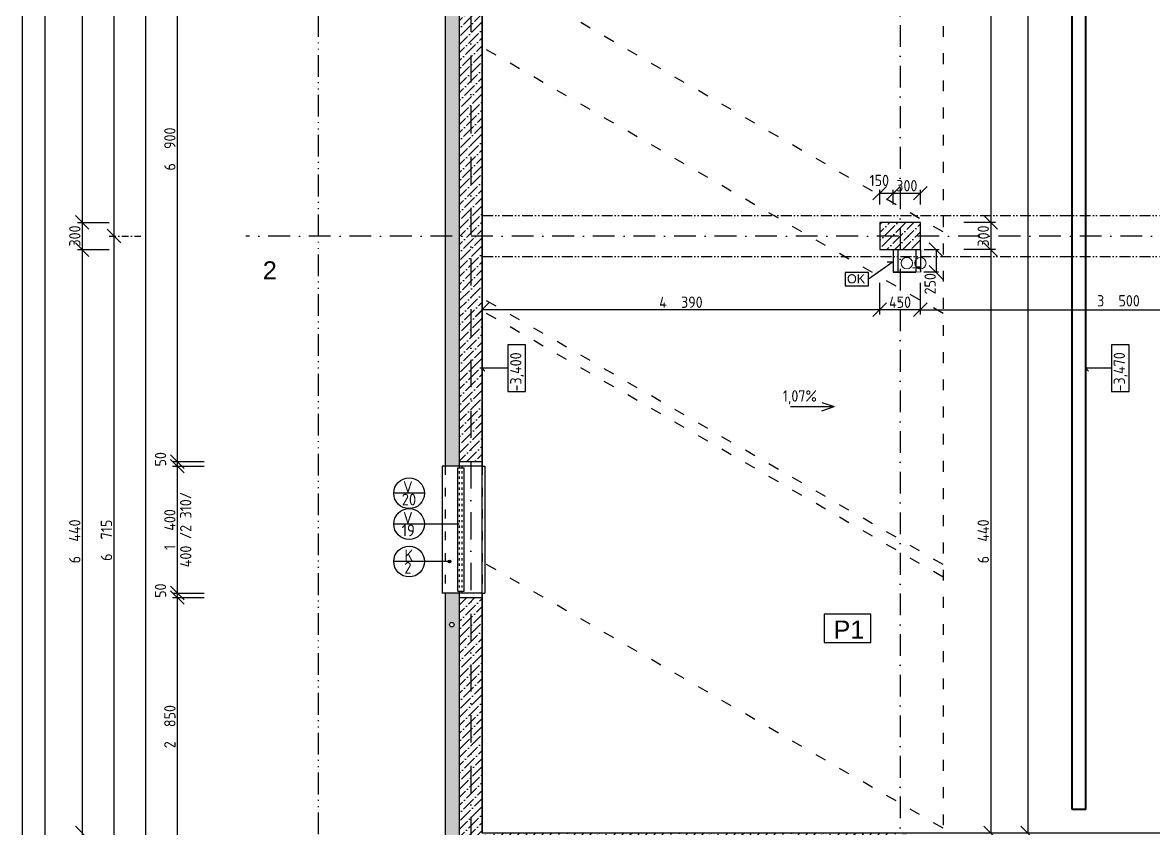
# Model space of a CAD drawing. Extents: x 4511820 to 5180432, y -1526536 to -944957.
# Drawn here: x 4975746 to 4988234, y -1431506 to -1422613 of the extents above; entities that cross this region are included whole.
import ezdxf

# ---------------------------------------------------------------- set-up
doc = ezdxf.new("R2010")
doc.units = 0
doc.header["$MEASUREMENT"] = 0
for name, pattern in [('ACAD_ISO03W100', [30, 12, -18]), ('ACAD_ISO12W100', [22, 12, -3, 0.5, -3, 0.5, -3]), ('BODKOCIARKOVANA_3', [5.6, 3, -1.3, 0, -1.3])]:
    doc.linetypes.add(name, pattern=pattern)
doc.layers.get('0').update_dxf_attribs({"linetype": 'CONTINUOUS'})
doc.layers.get('Defpoints').update_dxf_attribs({"color": 61, "linetype": 'CONTINUOUS'})
for name, color, linetype in [('HATCH', 7, 'CONTINUOUS'), ('KÓTY', 4, 'CONTINUOUS'), ('MÚRY', 1, 'CONTINUOUS'), ('OKNÁ', 143, 'CONTINUOUS'), ('osi', 253, 'CONTINUOUS'), ('Plochy', 41, 'CONTINUOUS'), ('POPIS', 7, 'CONTINUOUS'), ('POZEMOK', 7, 'CONTINUOUS'), ('TENKÁ', 7, 'CONTINUOUS'), ('tzb', 153, 'CONTINUOUS'), ('ŠRAFY', 82, 'CONTINUOUS')]:
    doc.layers.add(name, color=color, linetype=linetype)
doc.layers.add('zz-kanal-daždová', color=136, linetype='CONTINUOUS', lineweight=40)
doc.layers.add('zz-kanal-splaskova', color=37, linetype='CONTINUOUS', lineweight=18)
doc.styles.add('ARIAL', font='arial.ttf')
doc.styles.add('styl1', font='arial.ttf')
doc.styles.add('Style-Arial', font='arial.ttf')
doc.styles.add('STYLE1', font='isocp.shx')
doc.dimstyles.new('STANDARD-50', dxfattribs={"dimtxt": 125, "dimasz": 150, "dimexe": 10, "dimexo": 200, "dimgap": 20, "dimtad": 1, "dimdsep": 46, "dimlunit": 6, "dimtxsty": 'STYLE1', "dimblk1": 'OBLIQUE', "dimblk2": 'OBLIQUE', "dimsah": 1, "dimcen": 2.5, "dimse1": 1, "dimse2": 1, "dimadec": 0, "dimazin": 0, "dimtfac": 1, "dimtmove": 1, "dimatfit": 3, "dimldrblk": 'OBLIQUE', "dimfxl": 1, "dimtolj": 1, "dimtzin": 0, "dimarcsym": 0})
pattern_1 = [(45, (584112, 0), (33.1456304, 121.533978), [156.25, -31.25, 0, -31.25])]
pattern_2 = [(0, (9e-09, -175781), (0, 43.3012702), [25, -50]), (120, (9e-09, -175781), (-37.5, -21.6506351), [25, -50]), (60, (25, -175781), (-37.5, 21.6506351), [25, -50])]

# ---------------------------------------------------------------- blocks, each defined once
blk = doc.blocks.new('_OBLIQUE')
at = {"color": 0, "linetype": 'ByBlock'}
blk.add_line((-0.5, -0.5), (0.5, 0.5), dxfattribs=at)
blk = doc.blocks.new('*D13507')
at = {"layer": 'Defpoints', "color": 0}
for p in [(4980951, -1418508), (4976404, -1424818), (4980951, -1424818)]:
    blk.add_point(p, dxfattribs=at)
at = {"layer": 'KÓTY', "color": 0, "lineweight": -2}
blk.add_line((4976404, -1418508), (4976404, -1424818), dxfattribs=at)
at = {"layer": 'KÓTY', "color": 0, "linetype": 'ByBlock', "lineweight": -2, "xscale": 150, "yscale": 150, "zscale": 150}
for p, rotation in [((4976404, -1418508), 90), ((4976404, -1424818), 270)]:
    blk.add_blockref('_OBLIQUE', p, dxfattribs=dict(at, rotation=rotation))
at = {"layer": 'KÓTY', "color": 0, "insert": (4976322, -1421663), "char_height": 125, "attachment_point": 5, "rotation": 90, "style": 'STYLE1'}
blk.add_mtext('\\A1;6ﾠ310', dxfattribs=at)
blk = doc.blocks.new('*D13508')
at = {"layer": 'Defpoints', "color": 0}
for p in [(4980951, -1424818), (4976404, -1425118), (4980951, -1425118)]:
    blk.add_point(p, dxfattribs=at)
at = {"layer": 'KÓTY', "color": 0, "lineweight": -2}
blk.add_line((4976404, -1424818), (4976404, -1425118), dxfattribs=at)
at = {"layer": 'KÓTY', "color": 0, "linetype": 'ByBlock', "lineweight": -2, "xscale": 150, "yscale": 150, "zscale": 150}
for p, rotation in [((4976404, -1424818), 90), ((4976404, -1425118), 270)]:
    blk.add_blockref('_OBLIQUE', p, dxfattribs=dict(at, rotation=rotation))
at = {"layer": 'KÓTY', "color": 0, "insert": (4976322, -1424968), "char_height": 125, "attachment_point": 5, "rotation": 90, "style": 'STYLE1'}
blk.add_mtext('\\A1;300', dxfattribs=at)
blk = doc.blocks.new('*D13509')
at = {"layer": 'Defpoints', "color": 0}
for p in [(4980951, -1425118), (4976404, -1431558), (4981829, -1431558)]:
    blk.add_point(p, dxfattribs=at)
at = {"layer": 'KÓTY', "color": 0, "lineweight": -2}
blk.add_line((4976404, -1425118), (4976404, -1431558), dxfattribs=at)
at = {"layer": 'KÓTY', "color": 0, "linetype": 'ByBlock', "lineweight": -2, "xscale": 150, "yscale": 150, "zscale": 150}
for p, rotation in [((4976404, -1425118), 90), ((4976404, -1431558), 270)]:
    blk.add_blockref('_OBLIQUE', p, dxfattribs=dict(at, rotation=rotation))
at = {"layer": 'KÓTY', "color": 0, "insert": (4976322, -1428338), "char_height": 125, "attachment_point": 5, "rotation": 90, "style": 'STYLE1'}
blk.add_mtext('\\A1;6ﾠ440', dxfattribs=at)
blk = doc.blocks.new('*D13510')
at = {"layer": 'Defpoints', "color": 0}
for p in [(4981897, -1431558), (4976404, -1431808), (4982061, -1431808)]:
    blk.add_point(p, dxfattribs=at)
at = {"layer": 'KÓTY', "color": 0, "lineweight": -2}
blk.add_line((4976404, -1431558), (4976404, -1431808), dxfattribs=at)
at = {"layer": 'KÓTY', "color": 0, "linetype": 'ByBlock', "lineweight": -2, "xscale": 150, "yscale": 150, "zscale": 150}
for p, rotation in [((4976404, -1431558), 90), ((4976404, -1431808), 270)]:
    blk.add_blockref('_OBLIQUE', p, dxfattribs=dict(at, rotation=rotation))
at = {"layer": 'KÓTY', "color": 0, "insert": (4976252, -1431712), "char_height": 125, "attachment_point": 5, "rotation": 90, "style": 'STYLE1'}
blk.add_mtext('\\A1;250', dxfattribs=at)
blk = doc.blocks.new('*D13514')
at = {"layer": 'Defpoints', "color": 0}
for p in [(4980696, -1418358), (4976754, -1424968), (4980696, -1424968)]:
    blk.add_point(p, dxfattribs=at)
at = {"layer": 'KÓTY', "color": 0, "lineweight": -2}
blk.add_line((4976754, -1418358), (4976754, -1424968), dxfattribs=at)
at = {"layer": 'KÓTY', "color": 0, "linetype": 'ByBlock', "lineweight": -2, "xscale": 150, "yscale": 150, "zscale": 150}
for p, rotation in [((4976754, -1418358), 90), ((4976754, -1424968), 270)]:
    blk.add_blockref('_OBLIQUE', p, dxfattribs=dict(at, rotation=rotation))
at = {"layer": 'KÓTY', "color": 0, "insert": (4976672, -1421663), "char_height": 125, "attachment_point": 5, "rotation": 90, "style": 'STYLE1'}
blk.add_mtext('\\A1;6ﾠ610', dxfattribs=at)
blk = doc.blocks.new('*D13515')
at = {"layer": 'Defpoints', "color": 0}
for p in [(4980696, -1424968), (4976754, -1431683), (4980696, -1431683)]:
    blk.add_point(p, dxfattribs=at)
at = {"layer": 'KÓTY', "color": 0, "lineweight": -2}
blk.add_line((4976754, -1424968), (4976754, -1431683), dxfattribs=at)
at = {"layer": 'KÓTY', "color": 0, "linetype": 'ByBlock', "lineweight": -2, "xscale": 150, "yscale": 150, "zscale": 150}
for p, rotation in [((4976754, -1424968), 90), ((4976754, -1431683), 270)]:
    blk.add_blockref('_OBLIQUE', p, dxfattribs=dict(at, rotation=rotation))
at = {"layer": 'KÓTY', "color": 0, "insert": (4976672, -1428326), "char_height": 125, "attachment_point": 5, "rotation": 90, "style": 'STYLE1'}
blk.add_mtext('\\A1;6ﾠ715', dxfattribs=at)
blk = doc.blocks.new('*D13517')
at = {"layer": 'Defpoints', "color": 0}
for p in [(4979211, -1398998), (4977104, -1431808), (4982061, -1431808)]:
    blk.add_point(p, dxfattribs=at)
at = {"layer": 'KÓTY', "color": 0, "lineweight": -2}
blk.add_line((4977104, -1398998), (4977104, -1431808), dxfattribs=at)
at = {"layer": 'KÓTY', "color": 0, "linetype": 'ByBlock', "lineweight": -2, "xscale": 150, "yscale": 150, "zscale": 150}
for p, rotation in [((4977104, -1398998), 90), ((4977104, -1431808), 270)]:
    blk.add_blockref('_OBLIQUE', p, dxfattribs=dict(at, rotation=rotation))
at = {"layer": 'KÓTY', "color": 0, "insert": (4977022, -1415403), "char_height": 125, "attachment_point": 5, "rotation": 90, "style": 'STYLE1'}
blk.add_mtext('\\A1;32ﾠ810', dxfattribs=at)
blk = doc.blocks.new('*D13530')
at = {"layer": 'Defpoints', "color": 0}
for p in [(4980571, -1427458), (4977454, -1427508), (4980571, -1427508)]:
    blk.add_point(p, dxfattribs=at)
at = {"layer": 'KÓTY', "color": 0, "lineweight": -2}
blk.add_line((4977454, -1427458), (4977454, -1427508), dxfattribs=at)
at = {"layer": 'KÓTY', "color": 0, "linetype": 'ByBlock', "lineweight": -2, "xscale": 150, "yscale": 150, "zscale": 150}
for p, rotation in [((4977454, -1427458), 90), ((4977454, -1427508), 270)]:
    blk.add_blockref('_OBLIQUE', p, dxfattribs=dict(at, rotation=rotation))
at = {"layer": 'KÓTY', "color": 0, "insert": (4977269, -1427432), "char_height": 125, "attachment_point": 5, "rotation": 90, "style": 'STYLE1'}
blk.add_mtext('\\A1;50', dxfattribs=at)
blk = doc.blocks.new('*D13531')
at = {"layer": 'Defpoints', "color": 0}
for p in [(4980571, -1427508), (4977454, -1428908), (4980571, -1428908)]:
    blk.add_point(p, dxfattribs=at)
at = {"layer": 'KÓTY', "color": 0, "lineweight": -2}
blk.add_line((4977454, -1427508), (4977454, -1428908), dxfattribs=at)
at = {"layer": 'KÓTY', "color": 0, "linetype": 'ByBlock', "lineweight": -2, "xscale": 150, "yscale": 150, "zscale": 150}
for p, rotation in [((4977454, -1427508), 90), ((4977454, -1428908), 270)]:
    blk.add_blockref('_OBLIQUE', p, dxfattribs=dict(at, rotation=rotation))
at = {"layer": 'KÓTY', "color": 0, "insert": (4977372, -1428208), "char_height": 125, "attachment_point": 5, "rotation": 90, "style": 'STYLE1'}
blk.add_mtext('\\A1;1ﾠ400', dxfattribs=at)
blk = doc.blocks.new('*D13533')
at = {"layer": 'Defpoints', "color": 0}
for p in [(4980571, -1428958), (4977454, -1431808), (4980571, -1431808)]:
    blk.add_point(p, dxfattribs=at)
at = {"layer": 'KÓTY', "color": 0, "lineweight": -2}
blk.add_line((4977454, -1428958), (4977454, -1431808), dxfattribs=at)
at = {"layer": 'KÓTY', "color": 0, "linetype": 'ByBlock', "lineweight": -2, "xscale": 150, "yscale": 150, "zscale": 150}
for p, rotation in [((4977454, -1428958), 90), ((4977454, -1431808), 270)]:
    blk.add_blockref('_OBLIQUE', p, dxfattribs=dict(at, rotation=rotation))
at = {"layer": 'KÓTY', "color": 0, "insert": (4977372, -1430383), "char_height": 125, "attachment_point": 5, "rotation": 90, "style": 'STYLE1'}
blk.add_mtext('\\A1;2ﾠ850', dxfattribs=at)
blk = doc.blocks.new('*D13534')
at = {"layer": 'Defpoints', "color": 0}
for p in [(4980571, -1420558), (4977454, -1427458), (4980571, -1427458)]:
    blk.add_point(p, dxfattribs=at)
at = {"layer": 'KÓTY', "color": 0, "lineweight": -2}
blk.add_line((4977454, -1420558), (4977454, -1427458), dxfattribs=at)
at = {"layer": 'KÓTY', "color": 0, "linetype": 'ByBlock', "lineweight": -2, "xscale": 150, "yscale": 150, "zscale": 150}
for p, rotation in [((4977454, -1420558), 90), ((4977454, -1427458), 270)]:
    blk.add_blockref('_OBLIQUE', p, dxfattribs=dict(at, rotation=rotation))
at = {"layer": 'KÓTY', "color": 0, "insert": (4977372, -1424008), "char_height": 125, "attachment_point": 5, "rotation": 90, "style": 'STYLE1'}
blk.add_mtext('\\A1;6ﾠ900', dxfattribs=at)
blk = doc.blocks.new('*D13536')
at = {"layer": 'Defpoints', "color": 0}
for p in [(4980571, -1429158), (4980696, -1429158), (4980696, -1435528)]:
    blk.add_point(p, dxfattribs=at)
at = {"layer": 'KÓTY', "color": 0, "lineweight": -2}
blk.add_line((4980571, -1435528), (4980696, -1435528), dxfattribs=at)
at = {"layer": 'KÓTY', "color": 0, "linetype": 'ByBlock', "lineweight": -2, "xscale": 150, "yscale": 150, "zscale": 150, "rotation": 180}
blk.add_blockref('_OBLIQUE', (4980571, -1435528), dxfattribs=at)
at = {"layer": 'KÓTY', "color": 0, "linetype": 'ByBlock', "lineweight": -2, "xscale": 150, "yscale": 150, "zscale": 150}
blk.add_blockref('_OBLIQUE', (4980696, -1435528), dxfattribs=at)
at = {"layer": 'KÓTY', "color": 0, "insert": (4980444, -1435463), "char_height": 125, "attachment_point": 5, "style": 'STYLE1'}
blk.add_mtext('\\A1;125', dxfattribs=at)
blk = doc.blocks.new('*D13559')
at = {"layer": 'Defpoints', "color": 0}
for p in [(4980571, -1425038), (5007401, -1433058), (4980571, -1434828)]:
    blk.add_point(p, dxfattribs=at)
at = {"layer": 'KÓTY', "color": 0, "lineweight": -2}
blk.add_line((5007401, -1434828), (4980571, -1434828), dxfattribs=at)
at = {"layer": 'KÓTY', "color": 0, "linetype": 'ByBlock', "lineweight": -2, "xscale": 150, "yscale": 150, "zscale": 150, "rotation": 180}
blk.add_blockref('_OBLIQUE', (4980571, -1434828), dxfattribs=at)
at = {"layer": 'KÓTY', "color": 0, "linetype": 'ByBlock', "lineweight": -2, "xscale": 150, "yscale": 150, "zscale": 150}
blk.add_blockref('_OBLIQUE', (5007401, -1434828), dxfattribs=at)
at = {"layer": 'KÓTY', "color": 0, "insert": (4993986, -1434745), "char_height": 125, "attachment_point": 5, "style": 'STYLE1'}
blk.add_mtext('\\A1;26ﾠ830', dxfattribs=at)
blk = doc.blocks.new('*D13560')
at = {"layer": 'Defpoints', "color": 0}
for p in [(4980571, -1429158), (5040921, -1429158), (5040921, -1435178)]:
    blk.add_point(p, dxfattribs=at)
at = {"layer": 'KÓTY', "color": 0, "lineweight": -2}
blk.add_line((4980571, -1435178), (5040921, -1435178), dxfattribs=at)
at = {"layer": 'KÓTY', "color": 0, "linetype": 'ByBlock', "lineweight": -2, "xscale": 150, "yscale": 150, "zscale": 150, "rotation": 180}
blk.add_blockref('_OBLIQUE', (4980571, -1435178), dxfattribs=at)
at = {"layer": 'KÓTY', "color": 0, "linetype": 'ByBlock', "lineweight": -2, "xscale": 150, "yscale": 150, "zscale": 150}
blk.add_blockref('_OBLIQUE', (5040921, -1435178), dxfattribs=at)
at = {"layer": 'KÓTY', "color": 0, "insert": (5010746, -1435095), "char_height": 125, "attachment_point": 5, "style": 'STYLE1'}
blk.add_mtext('\\A1;60ﾠ350', dxfattribs=at)
blk = doc.blocks.new('*D19050')
at = {"layer": 'Defpoints', "color": 0}
for p in [(4977454, -1428958), (4980571, -1428908), (4980571, -1428958)]:
    blk.add_point(p, dxfattribs=at)
at = {"layer": 'KÓTY', "color": 0, "lineweight": -2}
blk.add_line((4977454, -1428908), (4977454, -1428958), dxfattribs=at)
at = {"layer": 'KÓTY', "color": 0, "linetype": 'ByBlock', "lineweight": -2, "xscale": 150, "yscale": 150, "zscale": 150}
for p, rotation in [((4977454, -1428908), 90), ((4977454, -1428958), 270)]:
    blk.add_blockref('_OBLIQUE', p, dxfattribs=dict(at, rotation=rotation))
at = {"layer": 'KÓTY', "color": 0, "insert": (4977269, -1428882), "char_height": 125, "attachment_point": 5, "rotation": 90, "style": 'STYLE1'}
blk.add_mtext('\\A1;50', dxfattribs=at)
blk = doc.blocks.new('*D21880')
at = {"layer": 'Defpoints', "color": 0}
for p in [(4985661, -1424009), (4989161, -1424009), (4989161, -1425782)]:
    blk.add_point(p, dxfattribs=at)
at = {"layer": 'KÓTY', "color": 0, "lineweight": -2}
blk.add_line((4985661, -1425782), (4989161, -1425782), dxfattribs=at)
at = {"layer": 'KÓTY', "color": 0, "linetype": 'ByBlock', "lineweight": -2, "xscale": 150, "yscale": 150, "zscale": 150, "rotation": 180}
blk.add_blockref('_OBLIQUE', (4985661, -1425782), dxfattribs=at)
at = {"layer": 'KÓTY', "color": 0, "linetype": 'ByBlock', "lineweight": -2, "xscale": 150, "yscale": 150, "zscale": 150}
blk.add_blockref('_OBLIQUE', (4989161, -1425782), dxfattribs=at)
at = {"layer": 'KÓTY', "color": 0, "insert": (4987848, -1425683), "char_height": 125, "attachment_point": 5, "style": 'STYLE1'}
blk.add_mtext('\\A1;3ﾠ500', dxfattribs=at)
blk = doc.blocks.new('*D21881')
at = {"layer": 'Defpoints', "color": 0}
for p in [(4985211, -1424009), (4985661, -1424009), (4985211, -1425782)]:
    blk.add_point(p, dxfattribs=at)
at = {"layer": 'KÓTY', "color": 0, "lineweight": -2}
blk.add_line((4985661, -1425782), (4985211, -1425782), dxfattribs=at)
at = {"layer": 'KÓTY', "color": 0, "linetype": 'ByBlock', "lineweight": -2, "xscale": 150, "yscale": 150, "zscale": 150, "rotation": 180}
blk.add_blockref('_OBLIQUE', (4985211, -1425782), dxfattribs=at)
at = {"layer": 'KÓTY', "color": 0, "linetype": 'ByBlock', "lineweight": -2, "xscale": 150, "yscale": 150, "zscale": 150}
blk.add_blockref('_OBLIQUE', (4985661, -1425782), dxfattribs=at)
at = {"layer": 'KÓTY', "color": 0, "insert": (4985436, -1425699), "char_height": 125, "attachment_point": 5, "style": 'STYLE1'}
blk.add_mtext('\\A1;450', dxfattribs=at)
blk = doc.blocks.new('*D21882')
at = {"layer": 'Defpoints', "color": 0}
for p in [(4980821, -1424009), (4985211, -1424009), (4980821, -1425782)]:
    blk.add_point(p, dxfattribs=at)
at = {"layer": 'KÓTY', "color": 0, "lineweight": -2}
blk.add_line((4985211, -1425782), (4980821, -1425782), dxfattribs=at)
at = {"layer": 'KÓTY', "color": 0, "linetype": 'ByBlock', "lineweight": -2, "xscale": 150, "yscale": 150, "zscale": 150, "rotation": 180}
blk.add_blockref('_OBLIQUE', (4980821, -1425782), dxfattribs=at)
at = {"layer": 'KÓTY', "color": 0, "linetype": 'ByBlock', "lineweight": -2, "xscale": 150, "yscale": 150, "zscale": 150}
blk.add_blockref('_OBLIQUE', (4985211, -1425782), dxfattribs=at)
at = {"layer": 'KÓTY', "color": 0, "insert": (4983016, -1425699), "char_height": 125, "attachment_point": 5, "style": 'STYLE1'}
blk.add_mtext('\\A1;4ﾠ390', dxfattribs=at)
blk = doc.blocks.new('*D21917')
at = {"layer": 'Defpoints', "color": 0}
for p in [(4985661, -1418508), (4985661, -1424818), (4986438, -1424818)]:
    blk.add_point(p, dxfattribs=at)
at = {"layer": 'KÓTY', "color": 0, "lineweight": -2}
blk.add_line((4986438, -1418508), (4986438, -1424818), dxfattribs=at)
at = {"layer": 'KÓTY', "color": 0, "linetype": 'ByBlock', "lineweight": -2, "xscale": 150, "yscale": 150, "zscale": 150}
for p, rotation in [((4986438, -1418508), 90), ((4986438, -1424818), 270)]:
    blk.add_blockref('_OBLIQUE', p, dxfattribs=dict(at, rotation=rotation))
at = {"layer": 'KÓTY', "color": 0, "insert": (4986355, -1421663), "char_height": 125, "attachment_point": 5, "rotation": 90, "style": 'STYLE1'}
blk.add_mtext('\\A1;6ﾠ310', dxfattribs=at)
blk = doc.blocks.new('*D21918')
at = {"layer": 'Defpoints', "color": 0}
for p in [(4985661, -1424818), (4985661, -1425118), (4986438, -1425118)]:
    blk.add_point(p, dxfattribs=at)
at = {"layer": 'KÓTY', "color": 0, "lineweight": -2}
blk.add_line((4986438, -1424818), (4986438, -1425118), dxfattribs=at)
at = {"layer": 'KÓTY', "color": 0, "linetype": 'ByBlock', "lineweight": -2, "xscale": 150, "yscale": 150, "zscale": 150}
for p, rotation in [((4986438, -1424818), 90), ((4986438, -1425118), 270)]:
    blk.add_blockref('_OBLIQUE', p, dxfattribs=dict(at, rotation=rotation))
at = {"layer": 'KÓTY', "color": 0, "insert": (4986355, -1424968), "char_height": 125, "attachment_point": 5, "rotation": 90, "style": 'STYLE1'}
blk.add_mtext('\\A1;300', dxfattribs=at)
blk = doc.blocks.new('*D21919')
at = {"layer": 'Defpoints', "color": 0}
for p in [(4985661, -1425118), (4986438, -1431558), (4987461, -1431558)]:
    blk.add_point(p, dxfattribs=at)
at = {"layer": 'KÓTY', "color": 0, "lineweight": -2}
blk.add_line((4986438, -1425118), (4986438, -1431558), dxfattribs=at)
at = {"layer": 'KÓTY', "color": 0, "linetype": 'ByBlock', "lineweight": -2, "xscale": 150, "yscale": 150, "zscale": 150}
for p, rotation in [((4986438, -1425118), 90), ((4986438, -1431558), 270)]:
    blk.add_blockref('_OBLIQUE', p, dxfattribs=dict(at, rotation=rotation))
at = {"layer": 'KÓTY', "color": 0, "insert": (4986355, -1428338), "char_height": 125, "attachment_point": 5, "rotation": 90, "style": 'STYLE1'}
blk.add_mtext('\\A1;6ﾠ440', dxfattribs=at)
blk = doc.blocks.new('*D21937')
at = {"layer": 'Defpoints', "color": 0}
for p in [(4987364, -1398998), (4986846, -1431558), (4987364, -1431558)]:
    blk.add_point(p, dxfattribs=at)
at = {"layer": 'KÓTY', "color": 0, "lineweight": -2}
blk.add_line((4986846, -1398998), (4986846, -1431558), dxfattribs=at)
at = {"layer": 'KÓTY', "color": 0, "linetype": 'ByBlock', "lineweight": -2, "xscale": 150, "yscale": 150, "zscale": 150}
for p, rotation in [((4986846, -1398998), 90), ((4986846, -1431558), 270)]:
    blk.add_blockref('_OBLIQUE', p, dxfattribs=dict(at, rotation=rotation))
at = {"layer": 'KÓTY', "color": 0, "insert": (4986763, -1415278), "char_height": 125, "attachment_point": 5, "rotation": 90, "style": 'STYLE1'}
blk.add_mtext('\\A1;32ﾠ560', dxfattribs=at)
blk = doc.blocks.new('*D55313')
at = {"layer": 'Defpoints', "color": 0}
for p in [(4985211, -1425118), (4985661, -1425368), (4985834, -1425368)]:
    blk.add_point(p, dxfattribs=at)
at = {"layer": 'KÓTY', "color": 0, "lineweight": -2}
blk.add_line((4985834, -1425118), (4985834, -1425368), dxfattribs=at)
at = {"layer": 'KÓTY', "color": 0, "linetype": 'ByBlock', "lineweight": -2, "xscale": 150, "yscale": 150, "zscale": 150}
for p, rotation in [((4985834, -1425118), 90), ((4985834, -1425368), 270)]:
    blk.add_blockref('_OBLIQUE', p, dxfattribs=dict(at, rotation=rotation))
at = {"layer": 'KÓTY', "color": 0, "insert": (4985768, -1425495), "char_height": 125, "attachment_point": 5, "rotation": 90, "style": 'STYLE1'}
blk.add_mtext('\\A1;250', dxfattribs=at)
blk = doc.blocks.new('*D55314')
at = {"layer": 'Defpoints', "color": 0}
for p in [(4985361, -1424495), (4985211, -1425118), (4985361, -1425118)]:
    blk.add_point(p, dxfattribs=at)
at = {"layer": 'KÓTY', "color": 0, "lineweight": -2}
blk.add_line((4985211, -1424495), (4985361, -1424495), dxfattribs=at)
at = {"layer": 'KÓTY', "color": 0, "linetype": 'ByBlock', "lineweight": -2, "xscale": 150, "yscale": 150, "zscale": 150, "rotation": 180}
blk.add_blockref('_OBLIQUE', (4985211, -1424495), dxfattribs=at)
at = {"layer": 'KÓTY', "color": 0, "linetype": 'ByBlock', "lineweight": -2, "xscale": 150, "yscale": 150, "zscale": 150}
blk.add_blockref('_OBLIQUE', (4985361, -1424495), dxfattribs=at)
at = {"layer": 'KÓTY', "color": 0, "insert": (4985207, -1424355), "char_height": 125, "attachment_point": 5, "style": 'STYLE1'}
blk.add_mtext('\\A1;150', dxfattribs=at)
blk = doc.blocks.new('*D55315')
at = {"layer": 'Defpoints', "color": 0}
for p in [(4985661, -1424495), (4985361, -1425118), (4985661, -1425118)]:
    blk.add_point(p, dxfattribs=at)
at = {"layer": 'KÓTY', "color": 0, "lineweight": -2}
blk.add_line((4985361, -1424495), (4985661, -1424495), dxfattribs=at)
at = {"layer": 'KÓTY', "color": 0, "linetype": 'ByBlock', "lineweight": -2, "xscale": 150, "yscale": 150, "zscale": 150, "rotation": 180}
blk.add_blockref('_OBLIQUE', (4985361, -1424495), dxfattribs=at)
at = {"layer": 'KÓTY', "color": 0, "linetype": 'ByBlock', "lineweight": -2, "xscale": 150, "yscale": 150, "zscale": 150}
blk.add_blockref('_OBLIQUE', (4985661, -1424495), dxfattribs=at)
at = {"layer": 'KÓTY', "color": 0, "insert": (4985511, -1424413), "char_height": 125, "attachment_point": 5, "style": 'STYLE1'}
blk.add_mtext('\\A1;300', dxfattribs=at)

msp = doc.modelspace()

# ---------------------------------------------------------------- hatches: boundary and pattern name
at = {"layer": 'HATCH'}
h = msp.add_hatch(color=256, dxfattribs=at)
h.dxf.hatch_style = 1
h.paths.add_polyline_path([(4985411, -1425368.048), (4985411, -1425363.048), (4985366, -1425363.048), (4985366, -1425318.048), (4985361, -1425318.048), (4985361, -1425368.048)])
h = msp.add_hatch(color=256, dxfattribs=at)
h.dxf.hatch_style = 1
h.paths.add_polyline_path([(4985611, -1425368.048), (4985611, -1425363.048), (4985656, -1425363.048), (4985656, -1425318.048), (4985661, -1425318.048), (4985661, -1425368.048)])
at = {"layer": 'TENKÁ'}
h = msp.add_hatch(color=256, dxfattribs=at)
h.dxf.hatch_style = 1
h.paths.add_polyline_path([(4980446.173, -1428560.783, 2.414213562), (4980461.173, -1428545.783, 0.414213562)])
at = {"layer": 'ŠRAFY'}
h = msp.add_hatch(dxfattribs=at)
h.set_pattern_fill('HEX', color=256, scale=200)
h.set_pattern_definition(pattern_2)
h.paths.add_polyline_path([(4980571, -1427458.048), (4980571, -1420558.048), (4980571, -1420508.048), (4980531, -1420508.048), (4980411, -1420508.048), (4980411, -1427508.048), (4980531, -1427508.048), (4980571, -1427508.048)])
h.paths.add_polyline_path([(4980511, -1421698.048, 1), (4980461, -1421698.048, 1)], flags=16)
h = msp.add_hatch(dxfattribs=at)
h.set_pattern_fill('ANSI36', color=256, scale=500)
h.set_pattern_definition(pattern_1)
h.paths.add_polyline_path([(4980571, -1420558.048), (4980571, -1427458.048), (4980821, -1427458.048), (4980821, -1420558.048)])
h = msp.add_hatch(dxfattribs=at)
h.set_pattern_fill('ANSI36', color=256, scale=500)
h.set_pattern_definition(pattern_1)
h.paths.add_polyline_path([(4985211.375, -1424818.048), (4985211, -1425118.048), (4985291, -1425118.048), (4985581, -1425118.048), (4985661, -1425118.048), (4985661, -1424818.048)])
h = msp.add_hatch(dxfattribs=at)
h.set_pattern_fill('HEX', color=256, scale=200)
h.set_pattern_definition(pattern_2)
h.paths.add_polyline_path([(4985461, -1431558.048), (4985461, -1431808.048), (4980571, -1431808.048), (4980571, -1428958.048), (4980571, -1428908.048), (4980531, -1428908.048), (4980411, -1428908.048), (4980411, -1431968.048), (4985511, -1431968.048), (4985511, -1431558.048)])
h.paths.add_polyline_path([(4982086, -1431893.048, 1), (4982036, -1431893.048, 1)], flags=16)
h.paths.add_polyline_path([(4980511, -1429258.048, 1), (4980461, -1429258.048, 1)], flags=16)
h = msp.add_hatch(dxfattribs=at)
h.set_pattern_fill('ANSI36', color=256, scale=500)
h.set_pattern_definition(pattern_1)
h.paths.add_polyline_path([(4985461, -1431558.048), (4980821, -1431558.048), (4980821, -1428958.048), (4980571, -1428958.048), (4980571, -1431808.048), (4985461, -1431808.048)])

# ---------------------------------------------------------------- linework, layer by layer
at = {"layer": 'KÓTY'}
for p, q in [((4985211, -1424621.308), (4985211, -1424458.686)), ((4985361, -1424621.308), (4985361, -1424458.686)), ((4985661, -1424621.308), (4985661, -1424458.686)), ((4985703.541, -1425118.048), (4985866.163, -1425118.048)), ((4985361, -1425252.68), (4985088.265, -1425443.22)), ((4985295.197, -1425252.68), (4985361, -1425252.68)), ((4985699.473, -1425363.981), (4985862.096, -1425363.981)), ((4985211, -1425835.26), (4985211, -1425485.26))]:
    msp.add_line(p, q, dxfattribs=at)
at = {"layer": 'KÓTY', "ltscale": 25}
for p, q in [((4976351.097, -1424818.048), (4976701.097, -1424818.048)), ((4976351.097, -1425118.048), (4976701.097, -1425118.048)), ((4985661, -1425835.26), (4985661, -1425485.26)), ((4977401.097, -1427458.048), (4977751.097, -1427458.048)), ((4977401.097, -1427508.048), (4977751.097, -1427508.048)), ((4977401.097, -1428908.048), (4977751.097, -1428908.048)), ((4977401.097, -1428958.048), (4977751.097, -1428958.048))]:
    msp.add_line(p, q, dxfattribs=at)
at = {"layer": 'KÓTY', "ltscale": 0.25}
for p, q in [((4986491, -1424818.048), (4986141, -1424818.048)), ((4986491, -1425118.048), (4986141, -1425118.048))]:
    msp.add_line(p, q, dxfattribs=at)
at = {"layer": 'KÓTY', "linetype": 'BODKOCIARKOVANA_3', "ltscale": 25}
msp.add_line((4976701.097, -1424968.048), (4977051.097, -1424968.048), dxfattribs=at)
at = {"layer": 'MÚRY'}
for p, q in [((4980411, -1420508.048), (4980411, -1427508.048)), ((4980821, -1420508.048), (4980821, -1427508.048)), ((4980821, -1427508.048), (4980411, -1427508.048)), ((4980411, -1428908.048), (4980411, -1431968.048)), ((4980821, -1428908.048), (4980411, -1428908.048)), ((4980821, -1428908.048), (4980821, -1431558.048))]:
    msp.add_line(p, q, dxfattribs=at)
msp.add_lwpolyline([(4985661, -1424818.048), (4985211, -1424818.048), (4985211, -1425118.048), (4985661, -1425118.048)], close=True, dxfattribs=at)
at = {"layer": 'OKNÁ', "color": 8, "ltscale": 2}
for p, q in [((4980551, -1428888.048), (4980551, -1427528.048)), ((4980551, -1427528.048), (4980621, -1427528.048)), ((4980621, -1428888.048), (4980621, -1427528.048)), ((4980551, -1428888.048), (4980621, -1428888.048))]:
    msp.add_line(p, q, dxfattribs=at)
at = {"layer": 'OKNÁ', "color": 8, "linetype": 'ACAD_ISO03W100', "ltscale": 2}
for p, q in [((4980571, -1428908.048), (4980571, -1427508.048)), ((4980601, -1428908.048), (4980601, -1427508.048))]:
    msp.add_line(p, q, dxfattribs=at)
at = {"layer": 'osi', "linetype": 'BODKOCIARKOVANA_3', "ltscale": 100}
msp.add_line((4980696, -1396650.857), (4980696, -1434168.048), dxfattribs=at)
at = {"layer": 'osi', "linetype": 'BODKOCIARKOVANA_3', "ltscale": 80}
for p, q in [((4985436, -1396650.857), (4985436, -1434168.048)), ((5041881, -1424968.048), (4978211, -1424968.048))]:
    msp.add_line(p, q, dxfattribs=at)
at = {"layer": 'Plochy'}
msp.add_lwpolyline([(4994001, -1398948.048), (4994001, -1415508.048), (4993871, -1415508.048), (4993871, -1415558.048), (4989371, -1415558.048), (4989371, -1421158.048), (4991321, -1421158.048), (4991321, -1423158.048), (4992321, -1423158.048), (4992321, -1422858.048), (4993601, -1422858.048), (4993601, -1423158.048), (4994001, -1423158.048), (4994001, -1431558.048), (4980821, -1431558.048), (4980821, -1400148.048)], dxfattribs=at)
at = {"layer": 'POPIS', "color": 8, "ltscale": 0.25}
msp.add_lwpolyline([(4985113.4, -1429142.65), (4984597, -1429142.65), (4984597, -1429454.85), (4985113.4, -1429454.85)], close=True, dxfattribs=at)
at = {"layer": 'POZEMOK', "linetype": 'ACAD_ISO03W100', "ltscale": 10}
for p, q in [((4985911, -1397450.857), (4985911, -1431503.32)), ((4985911, -1424923.32), (4980821, -1421984.607)), ((4985911, -1425822.193), (4980821, -1422883.481)), ((4985911, -1428593.475), (4980821, -1425654.762)), ((4985911, -1428732.039), (4980821, -1425793.326)), ((4985911, -1431503.32), (4980821, -1428564.607))]:
    msp.add_line(p, q, dxfattribs=at)
at = {"layer": 'TENKÁ', "color": 7}
for p, q in [((4975746, -1436478.808), (4975746, -1395840.921)), ((4975996, -1436228.808), (4975996, -1396090.921))]:
    msp.add_line(p, q, dxfattribs=at)
at = {"layer": 'TENKÁ', "linetype": 'ACAD_ISO12W100', "ltscale": 20}
msp.add_line((4979011, -1397450.857), (4979011, -1433368.048), dxfattribs=at)
at = {"layer": 'TENKÁ'}
for p, q in [((4980571, -1427508.048), (4980571, -1420508.048)), ((4985361, -1425118.048), (4985361, -1425368.048)), ((4985411, -1425118.048), (4985411, -1425368.048)), ((4985611, -1425118.048), (4985611, -1425368.048)), ((4985661, -1425118.048), (4985661, -1425368.048)), ((4985656, -1425313.048), (4985611, -1425313.048)), ((4985611, -1425313.048), (4985611, -1425318.048)), ((4985611, -1425318.048), (4985661, -1425318.048)), ((4985656, -1425338.048), (4985661, -1425338.048)), ((4985361, -1425363.048), (4985611, -1425363.048)), ((4985411, -1425368.048), (4985361, -1425368.048)), ((4985361, -1425368.048), (4985611, -1425368.048)), ((4985366, -1425363.048), (4985411, -1425363.048)), ((4985411, -1425363.048), (4985411, -1425368.048)), ((4984573, -1426804), (4984707, -1426851)), ((4984224.5, -1426851), (4984707, -1426851)), ((4984573, -1426898), (4984707, -1426851)), ((4980571, -1427458.048), (4980821, -1427458.048)), ((4980571, -1431808.048), (4980571, -1428908.048)), ((4980571, -1428958.048), (4980821, -1428958.048))]:
    msp.add_line(p, q, dxfattribs=at)
at = {"layer": 'TENKÁ', "linetype": 'ACAD_ISO12W100', "ltscale": 10}
for p, q in [((4980821, -1424743.048), (4994001, -1424743.048)), ((4980821, -1425193.048), (4994001, -1425193.048))]:
    msp.add_line(p, q, dxfattribs=at)
at = {"layer": 'TENKÁ', "ltscale": 0.25}
for p, q in [((4981104.75, -1426425.825), (4980821, -1426425.825)), ((4980850.5, -1426459.223), (4980821, -1426425.825)), ((4987769.75, -1426425.825), (4987486, -1426425.825)), ((4987515.5, -1426459.223), (4987486, -1426425.825)), ((4980381, -1427508.048), (4980381, -1428908.048)), ((4980411, -1427508.048), (4980381, -1427508.048)), ((4980821, -1427508.048), (4980851, -1427508.048)), ((4980851, -1427508.048), (4980851, -1428908.048)), ((4980184.271, -1427806.976), (4979844.271, -1427806.976)), ((4980184.271, -1428146.976), (4979844.271, -1428146.976)), ((4980566, -1428146.976), (4980184.271, -1428146.976)), ((4980184.271, -1428560.783), (4979844.271, -1428560.783)), ((4980476.173, -1428560.783), (4980184.271, -1428560.783)), ((4980411, -1428908.048), (4980381, -1428908.048)), ((4980821, -1428908.048), (4980851, -1428908.048))]:
    msp.add_line(p, q, dxfattribs=at)
at = {"layer": 'TENKÁ', "linetype": 'ACAD_ISO03W100', "ltscale": 8}
for p, q in [((4980411, -1427508.048), (4980411, -1428908.048)), ((4980821, -1427508.048), (4980821, -1428908.048))]:
    msp.add_line(p, q, dxfattribs=at)
at = {"layer": 'TENKÁ'}
msp.add_lwpolyline([(4985088.265, -1425369.439), (4984828.678, -1425369.439), (4984828.678, -1425517.002), (4985088.265, -1425517.002)], close=True, dxfattribs=at)
at = {"layer": 'TENKÁ', "ltscale": 0.25}
for points in [[(4981301, -1426168.509), (4981104.75, -1426168.509), (4981104.75, -1426683.141), (4981301, -1426683.141)], [(4987966, -1426168.509), (4987769.75, -1426168.509), (4987769.75, -1426683.141), (4987966, -1426683.141)]]:
    msp.add_lwpolyline(points, close=True, dxfattribs=at)
for centre in [(4980014.271, -1427806.976), (4980014.271, -1428146.976), (4980014.271, -1428560.783)]:
    msp.add_circle(centre, 170, dxfattribs=at)
at = {"layer": 'TENKÁ'}
msp.add_circle((4980461.173, -1428560.783), 15, dxfattribs=at)
at = {"layer": 'tzb'}
msp.add_circle((4980486, -1429258.048), 25, dxfattribs=at)
at = {"layer": 'zz-kanal-daždová'}
for p, q in [((4987336, -1431298.048), (4987336, -1399298.048)), ((4987486, -1431298.048), (4987486, -1399298.048)), ((4987486, -1431298.048), (4987336, -1431298.048))]:
    msp.add_line(p, q, dxfattribs=at)
at = {"layer": 'zz-kanal-splaskova'}
msp.add_line((4985598.5, -1425318.048), (4985573.5, -1425318.048), dxfattribs=at)
for centre in [(4985511, -1425268.048), (4985661, -1425268.048)]:
    msp.add_circle(centre, 62.5, dxfattribs=at)

# ---------------------------------------------------------------- texts
at = {"layer": 'KÓTY', "insert": (4977546.957, -1428208.048), "char_height": 125, "attachment_point": 5, "rotation": 90, "style": 'STYLE1'}
msp.add_mtext('\\A1;400 /2 310/', dxfattribs=at)
at = {"layer": 'POPIS', "color": 8, "ltscale": 0.25, "style": 'Style-Arial'}
msp.add_text('P1', height=200, dxfattribs=at).set_placement((4984700.466, -1429411.614))
at = {"layer": 'TENKÁ', "ltscale": 0.25}
for s, height, style, p in [('2', 200, 'styl1', (4978398.054, -1425447.126)), ('1,07%', 125, 'STYLE1', (4984141.082, -1426796.289))]:
    msp.add_text(s, height=height, dxfattribs=dict(at, style=style)).set_placement(p)
at = {"layer": 'TENKÁ'}
for s, height, style, p in [('OK', 100, 'ARIAL', (4984849.588, -1425490.33)), ('V', 130, 'STYLE1', (4979948.24, -1427803.476)), ('20', 130, 'STYLE1', (4979932.74, -1427942.113)), ('V', 130, 'STYLE1', (4979948.24, -1428143.476)), ('19', 130, 'STYLE1', (4979932.74, -1428282.113)), ('K', 130, 'STYLE1', (4979962.24, -1428557.283)), ('2', 130, 'STYLE1', (4979961.24, -1428695.919))]:
    msp.add_text(s, height=height, dxfattribs=dict(at, style=style)).set_placement(p)
at = {"layer": 'TENKÁ', "ltscale": 0.25, "style": 'STYLE1'}
for s, p in [('-3,400', (4981254.951, -1426684.251)), ('-3,470', (4987919.951, -1426684.251))]:
    msp.add_text(s, height=125, rotation=90, dxfattribs=at).set_placement(p)

# ---------------------------------------------------------------- dimensions: what is measured, and where the dimension line sits
at = {"layer": 'KÓTY'}
for base, p1, p2, picture, middle in [((4977104.5, -1431808.048), (4979211, -1398998.048), (4982061, -1431808.048), '*D13517', (4977021.957, -1415403.048)), ((4976754.5, -1424968.048), (4980696, -1418358.048), (4980696, -1424968.048), '*D13514', (4976671.957, -1421663.048)), ((4976404.5, -1424818.048), (4980951, -1418508.048), (4980951, -1424818.048), '*D13507', (4976321.957, -1421663.048)), ((4977454.5, -1427458.048), (4980571, -1420558.048), (4980571, -1427458.048), '*D13534', (4977371.957, -1424008.048)), ((4976404.5, -1425118.048), (4980951, -1424818.048), (4980951, -1425118.048), '*D13508', (4976322, -1424968.048)), ((4976754.5, -1431683.048), (4980696, -1424968.048), (4980696, -1431683.048), '*D13515', (4976671.957, -1428325.548)), ((4976404.5, -1431558.048), (4980951, -1425118.048), (4981828.718, -1431558.048), '*D13509', (4976321.957, -1428338.048)), ((4977454.5, -1427508.048), (4980571, -1427458.048), (4980571, -1427508.048), '*D13530', (4977269.5, -1427432.298)), ((4977454.5, -1428908.048), (4980571, -1427508.048), (4980571, -1428908.048), '*D13531', (4977371.957, -1428208.048)), ((4977454.5, -1428958.048), (4980571, -1428908.048), (4980571, -1428958.048), '*D19050', (4977269.5, -1428882.298)), ((4977454.5, -1431808.048), (4980571, -1428958.048), (4980571, -1431808.048), '*D13533', (4977371.957, -1430383.048))]:
    dim = msp.add_linear_dim(base=base, p1=p1, p2=p2, angle=90, dimstyle='STANDARD-50', dxfattribs=at)
    dim.commit()
    dim.dimension.update_dxf_attribs({"geometry": picture, "text_midpoint": middle})
for base, p1, p2, picture, middle in [((4986846, -1431558.048), (4987364.5, -1398998.048), (4987364.5, -1431558.048), '*D21937', (4986763.457, -1415278.048)), ((4986437.597, -1424818.048), (4985661, -1418508.048), (4985661, -1424818.048), '*D21917', (4986355.054, -1421663.048)), ((4986437.597, -1425118.048), (4985661, -1424818.048), (4985661, -1425118.048), '*D21918', (4986355.097, -1424968.048)), ((4986437.597, -1431558.048), (4985661, -1425118.048), (4987461, -1431558.048), '*D21919', (4986355.054, -1428338.048))]:
    dim = msp.add_linear_dim(base=base, p1=p1, p2=p2, angle=90, dimstyle='STANDARD-50', override={"dimtxsty": 'STYLE1', "dimldrblk": 'OBLIQUE'}, dxfattribs=at)
    dim.commit()
    dim.dimension.update_dxf_attribs({"geometry": picture, "text_midpoint": middle})
for base, p1, p2, picture, middle in [((4980821, -1425781.857), (4985211, -1424009.405), (4980821, -1424009.405), '*D21882', (4983016, -1425699.314)), ((4985211, -1425781.857), (4985661, -1424009.405), (4985211, -1424009.405), '*D21881', (4985436, -1425699.357)), ((4985661, -1424495.062), (4985361, -1425118.048), (4985661, -1425118.048), '*D55315', (4985511, -1424412.562))]:
    dim = msp.add_linear_dim(base=base, p1=p1, p2=p2, dimstyle='STANDARD-50', override={"dimtxsty": 'STYLE1', "dimldrblk": 'OBLIQUE'}, dxfattribs=at)
    dim.commit()
    dim.dimension.update_dxf_attribs({"geometry": picture, "text_midpoint": middle})
for base, p1, p2, picture, middle in [((4989161, -1425781.857), (4985661, -1424009.405), (4989161, -1424009.405), '*D21880', (4987847.5, -1425765.5)), ((4985361, -1424495.062), (4985211, -1425118.048), (4985361, -1425118.048), '*D55314', (4985206.874, -1424437.692))]:
    dim = msp.add_linear_dim(base=base, p1=p1, p2=p2, dimstyle='STANDARD-50', override={"dimtxsty": 'STYLE1', "dimldrblk": 'OBLIQUE'}, dxfattribs=at)
    dim.commit()
    dim.dimension.update_dxf_attribs({"geometry": picture, "text_midpoint": middle, "dimtype": 160})
for base, p1, p2, picture, middle in [((4980571, -1434827.74), (5007401, -1433058.048), (4980571, -1425038.048), '*D13559', (4993986, -1434745.197)), ((5040921, -1435177.74), (4980571, -1429158.048), (5040921, -1429158.048), '*D13560', (5010746, -1435095.197))]:
    dim = msp.add_linear_dim(base=base, p1=p1, p2=p2, dimstyle='STANDARD-50', dxfattribs=at)
    dim.commit()
    dim.dimension.update_dxf_attribs({"geometry": picture, "text_midpoint": middle})
dim = msp.add_linear_dim(base=(4985834.299, -1425368.048), p1=(4985211, -1425118.048), p2=(4985661, -1425368.048), angle=90, dimstyle='STANDARD-50', override={"dimtxsty": 'STYLE1', "dimldrblk": 'OBLIQUE'}, dxfattribs=at)
dim.commit()
dim.dimension.update_dxf_attribs({"geometry": '*D55313', "text_midpoint": (4985850.635, -1425495.144), "dimtype": 160})
dim = msp.add_linear_dim(base=(4980696, -1435527.74), p1=(4980571, -1429158.048), p2=(4980696, -1429158.048), dimstyle='STANDARD-50', dxfattribs=at)
dim.commit()
dim.dimension.update_dxf_attribs({"geometry": '*D13536', "text_midpoint": (4980444, -1435545.857), "dimtype": 160})
dim = msp.add_linear_dim(base=(4976404.5, -1431808.048), p1=(4981896.526, -1431558.048), p2=(4982061, -1431808.048), angle=90, dimstyle='STANDARD-50', dxfattribs=at)
dim.commit()
dim.dimension.update_dxf_attribs({"geometry": '*D13510', "text_midpoint": (4976334.5, -1431712), "dimtype": 160})

doc.saveas('drawing.dxf')
